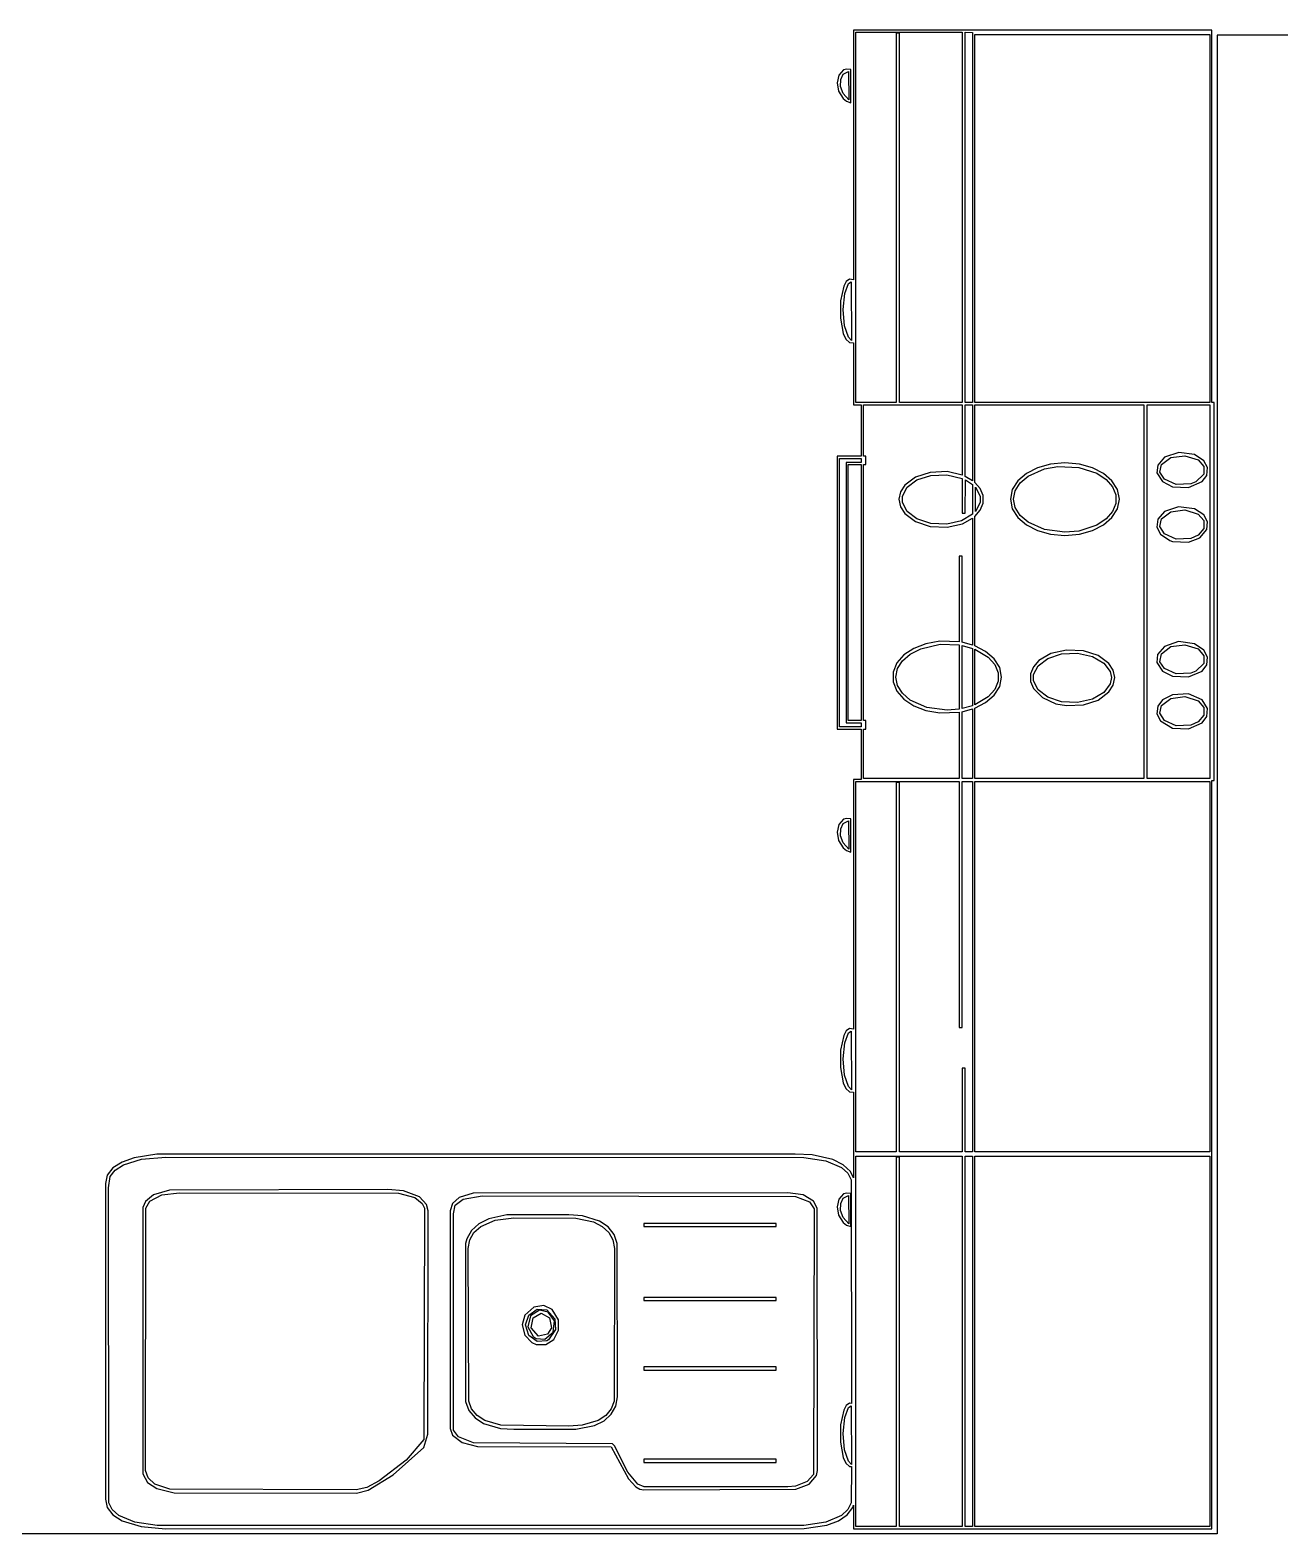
# Model space of a CAD drawing. Header units: metres. Extents: x -12.3 to 21.7, y -8.9 to 7.5.
# Drawn here: x -6.201 to -4.2, y -0.5 to 1.908 of the extents above; entities that cross this region are included whole.
import ezdxf

# ---------------------------------------------------------------- set-up
doc = ezdxf.new("R2010")
doc.units = ezdxf.units.M

msp = doc.modelspace()

# ---------------------------------------------------------------- linework, layer by layer
for p, q in [((-4.30846, 1.9079), (-4.88237, 1.9079)), ((-4.88237, 1.9079), (-4.88237, 1.508)), ((-4.87883, 1.31154), (-4.87883, 1.90436)), ((-4.87883, 1.90436), (-4.70847, 1.90436)), ((-4.80891, 1.9028), (-4.81392, 1.9028)), ((-4.81392, 1.9028), (-4.81392, 1.31154)), ((-4.80891, 1.31154), (-4.80891, 1.9028)), ((-4.70847, 1.90436), (-4.70847, 1.31154)), ((-4.70346, 1.31154), (-4.70346, 1.90436)), ((-4.70346, 1.90436), (-4.69171, 1.9041)), ((-4.69171, 1.9041), (-4.69171, 1.31154)), ((-4.30846, 1.31154), (-4.30846, 1.9079)), ((-4.68819, 1.31154), (-4.68819, 1.90056)), ((-4.68819, 1.90056), (-4.312, 1.90056)), ((-4.312, 1.90056), (-4.312, 1.31154)), ((-4.04999, 1.89999), (-4.29999, 1.89999)), ((-4.29999, 1.89999), (-4.29999, -0.5)), ((-4.90585, 1.83591), (-4.90849, 1.8235)), ((-4.89861, 1.84399), (-4.90585, 1.83591)), ((-4.90288, 1.82898), (-4.89908, 1.83733)), ((-4.89908, 1.83733), (-4.89072, 1.84135)), ((-4.89333, 1.84546), (-4.89861, 1.84399)), ((-4.88698, 1.84467), (-4.89333, 1.84546)), ((-4.89072, 1.84135), (-4.88983, 1.7961)), ((-4.88698, 1.79161), (-4.88698, 1.84467)), ((-4.90849, 1.8235), (-4.90636, 1.80991)), ((-4.90636, 1.80991), (-4.89925, 1.79823)), ((-4.90309, 1.81743), (-4.90288, 1.82898)), ((-4.89917, 1.80624), (-4.90309, 1.81743)), ((-4.88983, 1.7961), (-4.89917, 1.80624)), ((-4.89925, 1.79823), (-4.89377, 1.7941)), ((-4.89377, 1.7941), (-4.88698, 1.79161)), ((-4.89819, 1.49767), (-4.90315, 1.47433)), ((-4.89401, 1.50533), (-4.89819, 1.49767)), ((-4.89636, 1.48596), (-4.89027, 1.50201)), ((-4.88873, 1.50908), (-4.89401, 1.50533)), ((-4.89027, 1.50201), (-4.8862, 1.50478)), ((-4.88237, 1.508), (-4.88873, 1.50908)), ((-4.8862, 1.50478), (-4.8857, 1.41077)), ((-4.90315, 1.47433), (-4.90343, 1.44659)), ((-4.8989, 1.46051), (-4.89636, 1.48596)), ((-4.90343, 1.44659), (-4.89883, 1.42192)), ((-4.89684, 1.43434), (-4.8989, 1.46051)), ((-4.89883, 1.42192), (-4.89464, 1.41306)), ((-4.89058, 1.41597), (-4.89684, 1.43434)), ((-4.89464, 1.41306), (-4.88916, 1.40778)), ((-4.8857, 1.41077), (-4.89058, 1.41597)), ((-4.88916, 1.40778), (-4.88237, 1.407)), ((-4.88237, 1.407), (-4.88237, 1.30801)), ((-4.88237, 1.30801), (-4.87025, 1.30801)), ((-4.81392, 1.31154), (-4.87883, 1.31154)), ((-4.87025, 1.30801), (-4.87025, 1.22568)), ((-4.86671, 1.22568), (-4.86671, 1.30801)), ((-4.86671, 1.30801), (-4.70847, 1.30801)), ((-4.70847, 1.31154), (-4.80891, 1.31154)), ((-4.70847, 1.30801), (-4.70847, 1.19545)), ((-4.69171, 1.31154), (-4.70346, 1.31154)), ((-4.70346, 1.19328), (-4.70346, 1.30801)), ((-4.70346, 1.30801), (-4.69171, 1.30801)), ((-4.69171, 1.30801), (-4.69171, 1.18639)), ((-4.312, 1.31154), (-4.68819, 1.31154)), ((-4.68819, 1.18369), (-4.68819, 1.30801)), ((-4.68819, 1.30801), (-4.41727, 1.30801)), ((-4.41727, 1.30801), (-4.41727, 0.709808)), ((-4.41226, 0.709808), (-4.41226, 1.30801)), ((-4.41226, 1.30801), (-4.312, 1.30801)), ((-4.312, 1.30801), (-4.312, 0.709808)), ((-4.30495, 1.31154), (-4.30846, 1.31154)), ((-4.30495, 0.706268), (-4.30495, 1.31154)), ((-4.36169, 1.23128), (-4.38414, 1.22397)), ((-4.33633, 1.22809), (-4.36169, 1.23128)), ((-4.32118, 1.21841), (-4.33633, 1.22809)), ((-4.87025, 1.22568), (-4.90848, 1.22568)), ((-4.90848, 1.22568), (-4.90848, 0.788803)), ((-4.90494, 0.792343), (-4.90494, 1.22214)), ((-4.90494, 1.22214), (-4.87025, 1.22214)), ((-4.87025, 1.21576), (-4.8943, 1.21576)), ((-4.8943, 1.21576), (-4.8943, 0.798721)), ((-4.89078, 0.802261), (-4.89078, 1.21223)), ((-4.89078, 1.21223), (-4.87025, 1.21223)), ((-4.87025, 1.22214), (-4.87025, 1.21576)), ((-4.87025, 1.21223), (-4.87025, 0.802261)), ((-4.86292, 1.22568), (-4.86671, 1.22568)), ((-4.86671, 0.802261), (-4.86671, 1.21223)), ((-4.86671, 1.21223), (-4.86292, 1.21223)), ((-4.86292, 1.21223), (-4.86292, 1.22568)), ((-4.58794, 1.20683), (-4.60562, 1.19775)), ((-4.60284, 1.19359), (-4.57649, 1.20538)), ((-4.56708, 1.21268), (-4.58794, 1.20683)), ((-4.57649, 1.20538), (-4.55528, 1.20924)), ((-4.5439, 1.21477), (-4.56708, 1.21268)), ((-4.55528, 1.20924), (-4.52164, 1.20776)), ((-4.52074, 1.21268), (-4.5439, 1.21477)), ((-4.52164, 1.20776), (-4.49287, 1.19821)), ((-4.49988, 1.20683), (-4.52074, 1.21268)), ((-4.48219, 1.19775), (-4.49988, 1.20683)), ((-4.39532, 1.21132), (-4.39658, 1.19882)), ((-4.38414, 1.22397), (-4.39532, 1.21132)), ((-4.39168, 1.19987), (-4.38914, 1.21233)), ((-4.38914, 1.21233), (-4.37419, 1.22339)), ((-4.37419, 1.22339), (-4.35159, 1.2263)), ((-4.35159, 1.2263), (-4.33061, 1.21979)), ((-4.33061, 1.21979), (-4.32117, 1.20938)), ((-4.31529, 1.20728), (-4.32118, 1.21841)), ((-4.32117, 1.20938), (-4.32117, 1.19685)), ((-4.31659, 1.19487), (-4.31529, 1.20728)), ((-4.78328, 1.19197), (-4.80048, 1.17917)), ((-4.79675, 1.17584), (-4.78101, 1.18752)), ((-4.75966, 1.19971), (-4.78328, 1.19197)), ((-4.78101, 1.18752), (-4.75877, 1.19479)), ((-4.73238, 1.20091), (-4.75966, 1.19971)), ((-4.75877, 1.19479), (-4.73283, 1.19592)), ((-4.73283, 1.19592), (-4.70847, 1.19006)), ((-4.70847, 1.19545), (-4.73238, 1.20091)), ((-4.70847, 1.19006), (-4.70847, 1.13425)), ((-4.69171, 1.18639), (-4.70346, 1.19328)), ((-4.70346, 1.13425), (-4.70285, 1.18753)), ((-4.70285, 1.18753), (-4.69171, 1.18015)), ((-4.69171, 1.18015), (-4.69171, 1.13274)), ((-4.67964, 1.17403), (-4.68819, 1.18369)), ((-4.61929, 1.186), (-4.62813, 1.17216)), ((-4.6235, 1.17026), (-4.61554, 1.18271)), ((-4.60562, 1.19775), (-4.61929, 1.186)), ((-4.61554, 1.18271), (-4.60284, 1.19359)), ((-4.49287, 1.19821), (-4.47807, 1.18839)), ((-4.46852, 1.186), (-4.48219, 1.19775)), ((-4.47807, 1.18839), (-4.46767, 1.17664)), ((-4.45969, 1.17216), (-4.46852, 1.186)), ((-4.39658, 1.19882), (-4.3877, 1.18497)), ((-4.38445, 1.18877), (-4.39168, 1.19987)), ((-4.3877, 1.18497), (-4.37151, 1.17656)), ((-4.36578, 1.18031), (-4.38445, 1.18877)), ((-4.34229, 1.18135), (-4.36578, 1.18031)), ((-4.34593, 1.1754), (-4.32431, 1.18494)), ((-4.33415, 1.18448), (-4.34229, 1.18135)), ((-4.32117, 1.19685), (-4.33415, 1.18448)), ((-4.32431, 1.18494), (-4.31659, 1.19487)), ((-4.80734, 1.16855), (-4.80977, 1.15678)), ((-4.80977, 1.15678), (-4.80734, 1.14468)), ((-4.80048, 1.17917), (-4.80734, 1.16855)), ((-4.80424, 1.16177), (-4.79675, 1.17584)), ((-4.80424, 1.15158), (-4.80424, 1.16177)), ((-4.68733, 1.1371), (-4.6873, 1.17586)), ((-4.6873, 1.17586), (-4.67984, 1.16177)), ((-4.67984, 1.16177), (-4.67984, 1.15158)), ((-4.67494, 1.16278), (-4.67964, 1.17403)), ((-4.67494, 1.1506), (-4.67494, 1.16278)), ((-4.62813, 1.17216), (-4.63126, 1.15678)), ((-4.63126, 1.15678), (-4.62813, 1.14142)), ((-4.62625, 1.15678), (-4.6235, 1.17026)), ((-4.6235, 1.14333), (-4.62625, 1.15678)), ((-4.46767, 1.17664), (-4.46227, 1.16364)), ((-4.46227, 1.16364), (-4.46227, 1.14993)), ((-4.45656, 1.15678), (-4.45969, 1.17216)), ((-4.45969, 1.14142), (-4.45656, 1.15678)), ((-4.37151, 1.17656), (-4.34593, 1.1754)), ((-4.80734, 1.14468), (-4.80048, 1.13382)), ((-4.79672, 1.13712), (-4.80424, 1.15158)), ((-4.80048, 1.13382), (-4.78328, 1.12083)), ((-4.78099, 1.12527), (-4.79672, 1.13712)), ((-4.69171, 1.13274), (-4.70953, 1.12222)), ((-4.70847, 1.13425), (-4.70346, 1.13425)), ((-4.68819, 1.12921), (-4.67964, 1.13907)), ((-4.67984, 1.15158), (-4.68733, 1.1371)), ((-4.67964, 1.13907), (-4.67494, 1.1506)), ((-4.62813, 1.14142), (-4.61929, 1.12758)), ((-4.61554, 1.13087), (-4.6235, 1.14333)), ((-4.46767, 1.13695), (-4.47806, 1.1252)), ((-4.46852, 1.12758), (-4.45969, 1.14142)), ((-4.46227, 1.14993), (-4.46767, 1.13695)), ((-4.38419, 1.1371), (-4.39531, 1.12453)), ((-4.38914, 1.12544), (-4.37419, 1.13667)), ((-4.36172, 1.14473), (-4.38419, 1.1371)), ((-4.37419, 1.13667), (-4.35159, 1.13974)), ((-4.33626, 1.14134), (-4.36172, 1.14473)), ((-4.35159, 1.13974), (-4.33061, 1.13293)), ((-4.32118, 1.13152), (-4.33626, 1.14134)), ((-4.33061, 1.13293), (-4.32117, 1.12256)), ((-4.78328, 1.12083), (-4.75966, 1.11302)), ((-4.75877, 1.11795), (-4.78099, 1.12527)), ((-4.75966, 1.11302), (-4.73238, 1.11183)), ((-4.73283, 1.11681), (-4.75877, 1.11795)), ((-4.70953, 1.12222), (-4.73283, 1.11681)), ((-4.73238, 1.11183), (-4.7077, 1.11758)), ((-4.7077, 1.11758), (-4.69171, 1.12646)), ((-4.69171, 1.12646), (-4.69171, 0.923096)), ((-4.68819, 0.92189), (-4.68819, 1.12921)), ((-4.61929, 1.12758), (-4.60562, 1.11583)), ((-4.60284, 1.12), (-4.61554, 1.13087)), ((-4.60562, 1.11583), (-4.58794, 1.10675)), ((-4.57649, 1.1082), (-4.60284, 1.12)), ((-4.5439, 1.10382), (-4.57649, 1.1082)), ((-4.49287, 1.11537), (-4.52164, 1.10582)), ((-4.49988, 1.10675), (-4.48219, 1.11583)), ((-4.47806, 1.1252), (-4.49287, 1.11537)), ((-4.48219, 1.11583), (-4.46852, 1.12758)), ((-4.39531, 1.12453), (-4.39658, 1.11215)), ((-4.39658, 1.11215), (-4.39082, 1.10088)), ((-4.39168, 1.11314), (-4.38914, 1.12544)), ((-4.38445, 1.10156), (-4.39168, 1.11314)), ((-4.32117, 1.10997), (-4.33061, 1.09923)), ((-4.32785, 1.09506), (-4.31654, 1.10806)), ((-4.31531, 1.12061), (-4.32118, 1.13152)), ((-4.32117, 1.12256), (-4.32117, 1.10997)), ((-4.31654, 1.10806), (-4.31531, 1.12061)), ((-4.58794, 1.10675), (-4.56708, 1.10089)), ((-4.56708, 1.10089), (-4.5439, 1.09882)), ((-4.52164, 1.10582), (-4.5439, 1.10382)), ((-4.5439, 1.09882), (-4.52074, 1.10089)), ((-4.52074, 1.10089), (-4.49988, 1.10675)), ((-4.39082, 1.10088), (-4.37607, 1.09077)), ((-4.36578, 1.09296), (-4.38445, 1.10156)), ((-4.37607, 1.09077), (-4.37152, 1.0892)), ((-4.37152, 1.0892), (-4.34592, 1.08804)), ((-4.34229, 1.09399), (-4.36578, 1.09296)), ((-4.34592, 1.08804), (-4.32785, 1.09506)), ((-4.33061, 1.09923), (-4.34229, 1.09399)), ((-4.70847, 1.06531), (-4.71347, 1.06531)), ((-4.71347, 1.06531), (-4.71347, 0.928452)), ((-4.70847, 0.927673), (-4.70847, 1.06531)), ((-4.78584, 0.917847), (-4.80164, 0.907379)), ((-4.79147, 0.908783), (-4.77473, 0.917374)), ((-4.76646, 0.925385), (-4.78584, 0.917847)), ((-4.77473, 0.917374), (-4.7439, 0.924454)), ((-4.74435, 0.929428), (-4.76646, 0.925385)), ((-4.71347, 0.928452), (-4.74435, 0.929428)), ((-4.7439, 0.924454), (-4.71347, 0.923401)), ((-4.71347, 0.923401), (-4.71347, 0.820572)), ((-4.69171, 0.923096), (-4.70847, 0.927673)), ((-4.70847, 0.922546), (-4.69171, 0.917831)), ((-4.70847, 0.821426), (-4.70847, 0.922546)), ((-4.69171, 0.917831), (-4.69171, 0.826157)), ((-4.67082, 0.912949), (-4.68819, 0.92189)), ((-4.68819, 0.916412), (-4.66669, 0.903595)), ((-4.68819, 0.827576), (-4.68819, 0.916412)), ((-4.54155, 0.915253), (-4.56624, 0.909531)), ((-4.51427, 0.914062), (-4.54155, 0.915253)), ((-4.38423, 0.921036), (-4.39534, 0.908051)), ((-4.38914, 0.909164), (-4.37419, 0.920731)), ((-4.36172, 0.928802), (-4.38423, 0.921036)), ((-4.37419, 0.920731), (-4.35159, 0.923828)), ((-4.33624, 0.925385), (-4.36172, 0.928802)), ((-4.35159, 0.923828), (-4.33061, 0.916916)), ((-4.32112, 0.915283), (-4.33624, 0.925385)), ((-4.33061, 0.916916), (-4.32117, 0.906158)), ((-4.31529, 0.903976), (-4.32112, 0.915283)), ((-4.81299, 0.894516), (-4.81908, 0.879837)), ((-4.80164, 0.907379), (-4.81299, 0.894516)), ((-4.81212, 0.885468), (-4.80417, 0.897903)), ((-4.80417, 0.897903), (-4.79147, 0.908783)), ((-4.65714, 0.901215), (-4.67082, 0.912949)), ((-4.66669, 0.903595), (-4.6563, 0.89183)), ((-4.64832, 0.887375), (-4.65714, 0.901215)), ((-4.6563, 0.89183), (-4.65089, 0.878845)), ((-4.58553, 0.898254), (-4.5943, 0.888382)), ((-4.58664, 0.890198), (-4.57109, 0.901871)), ((-4.56624, 0.909531), (-4.58553, 0.898254)), ((-4.57109, 0.901871), (-4.54933, 0.909149)), ((-4.54933, 0.909149), (-4.52364, 0.910278)), ((-4.52364, 0.910278), (-4.49973, 0.904877)), ((-4.49066, 0.906326), (-4.51427, 0.914062)), ((-4.49973, 0.904877), (-4.48158, 0.89444)), ((-4.47345, 0.893509), (-4.49066, 0.906326)), ((-4.48158, 0.89444), (-4.47121, 0.880966)), ((-4.4666, 0.882904), (-4.47345, 0.893509)), ((-4.39534, 0.908051), (-4.39658, 0.895538)), ((-4.39658, 0.895538), (-4.3877, 0.881668)), ((-4.39168, 0.896576), (-4.38914, 0.909164)), ((-4.38445, 0.885483), (-4.39168, 0.896576)), ((-4.32117, 0.89357), (-4.33415, 0.88118)), ((-4.32431, 0.881638), (-4.31659, 0.891586)), ((-4.32117, 0.906158), (-4.32117, 0.89357)), ((-4.31659, 0.891586), (-4.31529, 0.903976)), ((-4.81908, 0.879837), (-4.81908, 0.864151)), ((-4.81487, 0.871994), (-4.81212, 0.885468)), ((-4.81212, 0.858521), (-4.81487, 0.871994)), ((-4.65089, 0.878845), (-4.65089, 0.865143)), ((-4.64519, 0.871994), (-4.64832, 0.887375)), ((-4.64832, 0.856613), (-4.64519, 0.871994)), ((-4.5943, 0.888382), (-4.599, 0.877136)), ((-4.599, 0.877136), (-4.599, 0.86496)), ((-4.5941, 0.876129), (-4.58664, 0.890198)), ((-4.5941, 0.865936), (-4.5941, 0.876129)), ((-4.46916, 0.87114), (-4.47122, 0.860916)), ((-4.47121, 0.880966), (-4.46916, 0.87114)), ((-4.46417, 0.87114), (-4.4666, 0.882904)), ((-4.4666, 0.859024), (-4.46417, 0.87114)), ((-4.3877, 0.881668), (-4.37151, 0.87326)), ((-4.36578, 0.877029), (-4.38445, 0.885483)), ((-4.37151, 0.87326), (-4.34593, 0.872101)), ((-4.34229, 0.878067), (-4.36578, 0.877029)), ((-4.34593, 0.872101), (-4.32431, 0.881638)), ((-4.33415, 0.88118), (-4.34229, 0.878067)), ((-4.81908, 0.864151), (-4.81299, 0.849457)), ((-4.81299, 0.849457), (-4.80164, 0.836609)), ((-4.80417, 0.846069), (-4.81212, 0.858521)), ((-4.79147, 0.83519), (-4.80417, 0.846069)), ((-4.67082, 0.831024), (-4.65714, 0.842773)), ((-4.6563, 0.852142), (-4.66669, 0.840393)), ((-4.65714, 0.842773), (-4.64832, 0.856613)), ((-4.65089, 0.865143), (-4.6563, 0.852142)), ((-4.599, 0.86496), (-4.5943, 0.853424)), ((-4.5943, 0.853424), (-4.57983, 0.839005)), ((-4.58661, 0.851456), (-4.5941, 0.865936)), ((-4.57106, 0.839615), (-4.58661, 0.851456)), ((-4.48161, 0.847137), (-4.49974, 0.836594)), ((-4.49066, 0.835175), (-4.47345, 0.848175)), ((-4.47122, 0.860916), (-4.48161, 0.847137)), ((-4.47345, 0.848175), (-4.4666, 0.859024)), ((-4.37151, 0.843781), (-4.3877, 0.835373)), ((-4.34592, 0.844925), (-4.37151, 0.843781)), ((-4.32431, 0.835403), (-4.34592, 0.844925)), ((-4.80164, 0.836609), (-4.78584, 0.826126)), ((-4.76511, 0.823395), (-4.79147, 0.83519)), ((-4.78584, 0.826126), (-4.76646, 0.818588)), ((-4.73253, 0.819016), (-4.76511, 0.823395)), ((-4.71347, 0.820572), (-4.73253, 0.819016)), ((-4.69171, 0.826157), (-4.70847, 0.821426)), ((-4.70847, 0.816299), (-4.69171, 0.820877)), ((-4.69171, 0.820877), (-4.69171, 0.709808)), ((-4.66669, 0.840393), (-4.68819, 0.827576)), ((-4.68819, 0.822083), (-4.67082, 0.831024)), ((-4.68819, 0.709808), (-4.68819, 0.822083)), ((-4.57983, 0.839005), (-4.55849, 0.829315)), ((-4.54933, 0.832291), (-4.57106, 0.839615)), ((-4.55849, 0.829315), (-4.54155, 0.826187)), ((-4.52365, 0.831161), (-4.54933, 0.832291)), ((-4.54155, 0.826187), (-4.51427, 0.827377)), ((-4.49974, 0.836594), (-4.52365, 0.831161)), ((-4.51427, 0.827377), (-4.49066, 0.835175)), ((-4.39531, 0.825439), (-4.39658, 0.813065)), ((-4.3877, 0.835373), (-4.39531, 0.825439)), ((-4.39168, 0.814056), (-4.38914, 0.82634)), ((-4.38914, 0.82634), (-4.37419, 0.837585)), ((-4.37419, 0.837585), (-4.35159, 0.840652)), ((-4.35159, 0.840652), (-4.33061, 0.833847)), ((-4.33061, 0.833847), (-4.32117, 0.823471)), ((-4.31531, 0.821503), (-4.32431, 0.835403)), ((-4.32117, 0.823471), (-4.32117, 0.810883)), ((-4.31654, 0.808975), (-4.31531, 0.821503)), ((-4.8943, 0.798721), (-4.87025, 0.798721)), ((-4.87025, 0.802261), (-4.89078, 0.802261)), ((-4.87025, 0.798721), (-4.87025, 0.792343)), ((-4.86292, 0.802261), (-4.86671, 0.802261)), ((-4.86292, 0.788803), (-4.86292, 0.802261)), ((-4.76646, 0.818588), (-4.74435, 0.814545)), ((-4.74435, 0.814545), (-4.71347, 0.815521)), ((-4.71347, 0.815521), (-4.71347, 0.709808)), ((-4.70847, 0.709808), (-4.70847, 0.816299)), ((-4.39658, 0.813065), (-4.39082, 0.801788)), ((-4.38445, 0.802475), (-4.39168, 0.814056)), ((-4.39082, 0.801788), (-4.37152, 0.7901)), ((-4.36578, 0.793854), (-4.38445, 0.802475)), ((-4.34229, 0.794907), (-4.36578, 0.793854)), ((-4.34592, 0.78894), (-4.32425, 0.798691)), ((-4.33061, 0.800125), (-4.34229, 0.794907)), ((-4.32117, 0.810883), (-4.33061, 0.800125)), ((-4.32425, 0.798691), (-4.31654, 0.808975)), ((-4.90848, 0.788803), (-4.87025, 0.788803)), ((-4.87025, 0.792343), (-4.90494, 0.792343)), ((-4.87025, 0.788803), (-4.87025, 0.70813)), ((-4.86671, 0.709808), (-4.86671, 0.788803)), ((-4.86671, 0.788803), (-4.86292, 0.788803)), ((-4.37152, 0.7901), (-4.34592, 0.78894)), ((-4.87025, 0.70813), (-4.88237, 0.70813)), ((-4.88237, 0.70813), (-4.88237, 0.308228)), ((-4.87883, 0.111771), (-4.87883, 0.70459)), ((-4.87883, 0.70459), (-4.71347, 0.70459)), ((-4.71347, 0.709808), (-4.86671, 0.709808)), ((-4.80891, 0.703033), (-4.81392, 0.703033)), ((-4.81392, 0.703033), (-4.81392, 0.111771)), ((-4.80891, 0.111771), (-4.80891, 0.703033)), ((-4.71347, 0.70459), (-4.71347, 0.310745)), ((-4.69171, 0.709808), (-4.70847, 0.709808)), ((-4.70847, 0.310745), (-4.70847, 0.70459)), ((-4.70847, 0.70459), (-4.69171, 0.70459)), ((-4.69171, 0.70459), (-4.69171, 0.111771)), ((-4.41727, 0.709808), (-4.68819, 0.709808)), ((-4.68819, 0.111771), (-4.68819, 0.70459)), ((-4.68819, 0.70459), (-4.312, 0.70459)), ((-4.312, 0.709808), (-4.41226, 0.709808)), ((-4.312, 0.70459), (-4.312, 0.111771)), ((-4.30846, -0.491638), (-4.30846, 0.706268)), ((-4.30846, 0.706268), (-4.30495, 0.706268)), ((-4.90585, 0.636124), (-4.90849, 0.623734)), ((-4.89861, 0.644226), (-4.90585, 0.636124)), ((-4.90309, 0.617661), (-4.90288, 0.629211)), ((-4.90288, 0.629211), (-4.89908, 0.637558)), ((-4.89908, 0.637558), (-4.89072, 0.641586)), ((-4.89333, 0.645676), (-4.89861, 0.644226)), ((-4.88698, 0.644897), (-4.89333, 0.645676)), ((-4.89072, 0.641586), (-4.88983, 0.596329)), ((-4.88698, 0.591843), (-4.88698, 0.644897)), ((-4.90849, 0.623734), (-4.90636, 0.610138)), ((-4.90636, 0.610138), (-4.89925, 0.598465)), ((-4.89917, 0.606476), (-4.90309, 0.617661)), ((-4.88983, 0.596329), (-4.89917, 0.606476)), ((-4.89925, 0.598465), (-4.89377, 0.59433)), ((-4.89377, 0.59433), (-4.88698, 0.591843)), ((-4.89819, 0.297897), (-4.90315, 0.274567)), ((-4.89401, 0.305557), (-4.89819, 0.297897)), ((-4.89636, 0.286194), (-4.89027, 0.302246)), ((-4.88873, 0.309311), (-4.89401, 0.305557)), ((-4.89027, 0.302246), (-4.8862, 0.305008)), ((-4.88237, 0.308228), (-4.88873, 0.309311)), ((-4.8862, 0.305008), (-4.8857, 0.210999)), ((-4.71347, 0.310745), (-4.70847, 0.310745)), ((-4.90315, 0.274567), (-4.90343, 0.246826)), ((-4.8989, 0.260727), (-4.89636, 0.286194)), ((-4.90343, 0.246826), (-4.89883, 0.222137)), ((-4.89684, 0.234558), (-4.8989, 0.260727)), ((-4.70346, 0.245667), (-4.70847, 0.245667)), ((-4.70847, 0.245667), (-4.70847, 0.111771)), ((-4.70346, 0.111771), (-4.70346, 0.245667)), ((-4.89883, 0.222137), (-4.89464, 0.213287)), ((-4.89058, 0.216202), (-4.89684, 0.234558)), ((-4.89464, 0.213287), (-4.88916, 0.207993)), ((-4.8857, 0.210999), (-4.89058, 0.216202)), ((-4.88916, 0.207993), (-4.88237, 0.207214)), ((-4.88237, 0.207214), (-4.88237, 0.070328)), ((-6.03484, 0.102432), (-6.05408, 0.095474)), ((-6.0519, 0.090973), (-6.02266, 0.100021)), ((-5.99817, 0.107864), (-6.03484, 0.102432)), ((-6.02266, 0.100021), (-5.9841, 0.103241)), ((-4.97568, 0.108231), (-5.99817, 0.107864)), ((-5.9841, 0.103241), (-4.96198, 0.102875)), ((-4.94862, 0.10675), (-4.97568, 0.108231)), ((-4.96198, 0.102875), (-4.92676, 0.097595)), ((-4.91545, 0.099274), (-4.94862, 0.10675)), ((-4.92676, 0.097595), (-4.90175, 0.086914)), ((-4.89896, 0.091065), (-4.91545, 0.099274)), ((-4.81392, 0.111771), (-4.87883, 0.111771)), ((-4.87883, -0.488098), (-4.87883, 0.104706)), ((-4.87883, 0.104706), (-4.70847, 0.104706)), ((-4.80891, 0.103134), (-4.81392, 0.103134)), ((-4.81392, 0.103134), (-4.81392, -0.488098)), ((-4.70847, 0.111771), (-4.80891, 0.111771)), ((-4.80891, -0.488098), (-4.80891, 0.103134)), ((-4.70847, 0.104706), (-4.70847, -0.488098)), ((-4.69171, 0.111771), (-4.70346, 0.111771)), ((-4.70346, -0.488098), (-4.70346, 0.104706)), ((-4.70346, 0.104706), (-4.69171, 0.104706)), ((-4.69171, 0.104706), (-4.69171, -0.488098)), ((-4.312, 0.111771), (-4.68819, 0.111771)), ((-4.68819, -0.488068), (-4.68819, 0.104706)), ((-4.68819, 0.104706), (-4.312, 0.104706)), ((-4.312, 0.104706), (-4.312, -0.488068)), ((-6.07762, 0.074463), (-6.08078, 0.060822)), ((-6.06854, 0.08609), (-6.07762, 0.074463)), ((-6.07578, 0.054108), (-6.07314, 0.072281)), ((-6.07314, 0.072281), (-6.0652, 0.082352)), ((-6.05408, 0.095474), (-6.06854, 0.08609)), ((-6.0652, 0.082352), (-6.0519, 0.090973)), ((-4.90175, 0.086914), (-4.89148, 0.077545)), ((-4.88748, 0.080536), (-4.89896, 0.091065)), ((-4.89148, 0.077545), (-4.8864, 0.066803)), ((-4.88237, 0.070328), (-4.88748, 0.080536)), ((-6.08078, 0.060822), (-6.08078, -0.444229)), ((-6.0751, -0.45015), (-6.07578, 0.054108)), ((-5.97797, 0.050308), (-6.00368, 0.042923)), ((-5.62817, 0.051254), (-5.97797, 0.050308)), ((-5.60306, 0.049179), (-5.62817, 0.051254)), ((-5.57767, 0.039993), (-5.60306, 0.049179)), ((-4.8864, 0.066803), (-4.88576, -0.291061)), ((-6.01651, 0.032227), (-6.02083, 0.022522)), ((-6.00368, 0.042923), (-6.01651, 0.032227)), ((-6.01593, 0.021484), (-6.00948, 0.032745)), ((-6.00948, 0.032745), (-5.99052, 0.04274)), ((-5.99052, 0.04274), (-5.96214, 0.046249)), ((-5.96214, 0.046249), (-5.61148, 0.045349)), ((-5.61148, 0.045349), (-5.58524, 0.038498)), ((-5.58524, 0.038498), (-5.57318, 0.029327)), ((-5.56633, 0.027725), (-5.57767, 0.039993)), ((-5.57318, 0.029327), (-5.5694, 0.021484)), ((-5.56392, 0.017349), (-5.56633, 0.027725)), ((-5.52461, 0.029327), (-5.52826, 0.017075)), ((-5.51428, 0.038498), (-5.52461, 0.029327)), ((-5.52325, 0.012436), (-5.52043, 0.026566)), ((-5.52043, 0.026566), (-5.50758, 0.036209)), ((-5.49178, 0.045349), (-5.51428, 0.038498)), ((-5.50758, 0.036209), (-5.47734, 0.041245)), ((-4.98758, 0.046249), (-5.49178, 0.045349)), ((-5.47734, 0.041245), (-4.97536, 0.040405)), ((-4.96321, 0.04274), (-4.98758, 0.046249)), ((-4.97536, 0.040405), (-4.95284, 0.031891)), ((-4.9464, 0.032745), (-4.96321, 0.04274)), ((-4.95284, 0.031891), (-4.94543, 0.020523)), ((-4.94054, 0.021484), (-4.9464, 0.032745)), ((-4.90585, 0.036255), (-4.90849, 0.023849)), ((-4.89861, 0.044342), (-4.90585, 0.036255)), ((-4.90309, 0.017777), (-4.90288, 0.029327)), ((-4.90288, 0.029327), (-4.89908, 0.037674)), ((-4.89908, 0.037674), (-4.89072, 0.041702)), ((-4.89333, 0.045807), (-4.89861, 0.044342)), ((-4.88698, 0.045013), (-4.89333, 0.045807)), ((-4.89072, 0.041702), (-4.88983, -0.00354)), ((-4.88698, -0.008026), (-4.88698, 0.045013)), ((-6.02083, 0.022522), (-6.02081, -0.403778)), ((-6.01639, -0.398636), (-6.01593, 0.021484)), ((-5.5694, 0.021484), (-5.57042, -0.34874)), ((-5.5641, -0.340347), (-5.56392, 0.017349)), ((-5.52826, 0.017075), (-5.52826, -0.331161)), ((-5.52296, -0.33371), (-5.52325, 0.012436)), ((-5.4668, 0.004547), (-5.48235, -0.003387)), ((-5.47952, -0.007507), (-5.45653, 0.002563)), ((-5.43764, 0.010727), (-5.4668, 0.004547)), ((-5.45653, 0.002563), (-5.42654, 0.006149)), ((-5.33832, 0.011139), (-5.43764, 0.010727)), ((-5.42654, 0.006149), (-5.32736, 0.005737)), ((-5.31631, 0.00946), (-5.33832, 0.011139)), ((-5.32736, 0.005737), (-5.29918, -0.000122)), ((-5.28923, 0.000931), (-5.31631, 0.00946)), ((-5.27563, -0.008484), (-5.28923, 0.000931)), ((-4.94543, 0.020523), (-4.94637, -0.404724)), ((-4.94011, -0.398636), (-4.94054, 0.021484)), ((-4.90849, 0.023849), (-4.90636, 0.010254)), ((-4.90636, 0.010254), (-4.89925, -0.001404)), ((-4.89917, 0.006592), (-4.90309, 0.017777)), ((-4.88983, -0.00354), (-4.89917, 0.006592)), ((-5.49422, -0.014206), (-5.5018, -0.027618)), ((-5.4971, -0.029297), (-5.49033, -0.017334)), ((-5.48235, -0.003387), (-5.49422, -0.014206)), ((-5.49033, -0.017334), (-5.47952, -0.007507)), ((-5.29918, -0.000122), (-5.28481, -0.007507)), ((-5.28481, -0.007507), (-5.27426, -0.017334)), ((-5.26608, -0.020676), (-5.27563, -0.008484)), ((-5.27426, -0.017334), (-5.26775, -0.029297)), ((-5.26115, -0.035172), (-5.26608, -0.020676)), ((-5.00623, -0.002975), (-5.21808, -0.002975)), ((-5.21808, -0.002975), (-5.21808, -0.00798)), ((-5.21808, -0.00798), (-5.00623, -0.00798)), ((-5.00623, -0.00798), (-5.00623, -0.002975)), ((-4.89925, -0.001404), (-4.89377, -0.005539)), ((-4.89377, -0.005539), (-4.88698, -0.008026)), ((-5.5018, -0.027618), (-5.50377, -0.035126)), ((-5.50377, -0.035126), (-5.50377, -0.288025)), ((-5.49944, -0.043076), (-5.4971, -0.029297)), ((-5.49884, -0.28717), (-5.49944, -0.043076)), ((-5.26775, -0.029297), (-5.26553, -0.043076)), ((-5.26553, -0.043076), (-5.26608, -0.28717)), ((-5.26053, -0.280304), (-5.26115, -0.035172)), ((-5.39439, -0.136749), (-5.40884, -0.149887)), ((-5.40266, -0.149582), (-5.38924, -0.140182)), ((-5.38541, -0.141754), (-5.39983, -0.150894)), ((-5.37871, -0.134521), (-5.39439, -0.136749)), ((-5.38924, -0.140182), (-5.37369, -0.141266)), ((-5.37149, -0.144836), (-5.38541, -0.141754)), ((-5.36516, -0.1409), (-5.37871, -0.134521)), ((-5.37369, -0.141266), (-5.36066, -0.15535)), ((-5.35474, -0.157227), (-5.36516, -0.1409)), ((-5.00623, -0.121506), (-5.21808, -0.121506)), ((-5.21808, -0.121506), (-5.21808, -0.126495)), ((-5.21808, -0.126495), (-5.00623, -0.126495)), ((-5.00623, -0.126495), (-5.00623, -0.121506)), ((-5.40884, -0.149887), (-5.41299, -0.165222)), ((-5.41299, -0.165222), (-5.40884, -0.181839)), ((-5.40799, -0.165237), (-5.40266, -0.149582)), ((-5.4026, -0.182404), (-5.40799, -0.165237)), ((-5.39983, -0.150894), (-5.40431, -0.168381)), ((-5.40431, -0.168381), (-5.39581, -0.183899)), ((-5.39888, -0.170151), (-5.39578, -0.153824)), ((-5.39578, -0.153824), (-5.38248, -0.14653)), ((-5.38248, -0.14653), (-5.36917, -0.153824)), ((-5.36125, -0.159042), (-5.37149, -0.144836)), ((-5.36917, -0.153824), (-5.36609, -0.170151)), ((-5.36353, -0.177063), (-5.36125, -0.159042)), ((-5.36066, -0.15535), (-5.35959, -0.172775)), ((-5.35474, -0.173981), (-5.35474, -0.157227)), ((-5.40884, -0.181839), (-5.39792, -0.193588)), ((-5.38922, -0.192078), (-5.4026, -0.182404)), ((-5.38678, -0.183289), (-5.39888, -0.170151)), ((-5.39581, -0.183899), (-5.39093, -0.187027)), ((-5.39093, -0.187027), (-5.37672, -0.18808)), ((-5.37372, -0.190964), (-5.38922, -0.192078)), ((-5.37236, -0.180069), (-5.38678, -0.183289)), ((-5.37672, -0.18808), (-5.36353, -0.177063)), ((-5.37505, -0.196869), (-5.36235, -0.188461)), ((-5.37099, -0.189407), (-5.37372, -0.190964)), ((-5.36609, -0.170151), (-5.37236, -0.180069)), ((-5.35959, -0.172775), (-5.37099, -0.189407)), ((-5.36235, -0.188461), (-5.35474, -0.173981)), ((-5.39792, -0.193588), (-5.39062, -0.196869)), ((-5.39062, -0.196869), (-5.37505, -0.196869)), ((-5.00623, -0.232681), (-5.21808, -0.232681)), ((-5.21808, -0.232681), (-5.21808, -0.237686)), ((-5.21808, -0.237686), (-5.00623, -0.237686)), ((-5.00623, -0.237686), (-5.00623, -0.232681)), ((-5.50377, -0.288025), (-5.49857, -0.302338)), ((-5.49425, -0.29982), (-5.49884, -0.28717)), ((-5.26608, -0.28717), (-5.27048, -0.29982)), ((-5.26303, -0.295395), (-5.26053, -0.280304)), ((-5.49857, -0.302338), (-5.48869, -0.314117)), ((-5.48541, -0.310349), (-5.49425, -0.29982)), ((-5.47272, -0.318542), (-5.48541, -0.310349)), ((-5.27904, -0.310349), (-5.29153, -0.318542)), ((-5.28206, -0.318924), (-5.27037, -0.308502)), ((-5.27048, -0.29982), (-5.27904, -0.310349)), ((-5.27037, -0.308502), (-5.26303, -0.295395)), ((-4.89819, -0.301971), (-4.90315, -0.325302)), ((-4.89401, -0.294312), (-4.89819, -0.301971)), ((-4.89636, -0.31369), (-4.89027, -0.297638)), ((-4.88873, -0.290558), (-4.89401, -0.294312)), ((-4.89027, -0.297638), (-4.8862, -0.294876)), ((-4.88576, -0.291061), (-4.88873, -0.290558)), ((-4.8862, -0.294876), (-4.88576, -0.388809)), ((-5.52826, -0.331161), (-5.52461, -0.341873)), ((-5.51529, -0.344437), (-5.52296, -0.33371)), ((-5.48869, -0.314117), (-5.47488, -0.323044)), ((-5.47488, -0.323044), (-5.44801, -0.330963)), ((-5.44725, -0.326019), (-5.47272, -0.318542)), ((-5.44801, -0.330963), (-5.42664, -0.332504)), ((-5.33841, -0.327515), (-5.44725, -0.326019)), ((-5.42664, -0.332504), (-5.32701, -0.332123)), ((-5.31712, -0.326019), (-5.33841, -0.327515)), ((-5.32701, -0.332123), (-5.29752, -0.326416)), ((-5.29153, -0.318542), (-5.31712, -0.326019)), ((-5.29752, -0.326416), (-5.28206, -0.318924)), ((-4.90315, -0.325302), (-4.90343, -0.353043)), ((-4.8989, -0.339142), (-4.89636, -0.31369)), ((-5.57042, -0.34874), (-5.599, -0.381943)), ((-5.5704, -0.361404), (-5.5641, -0.340347)), ((-5.52461, -0.341873), (-5.50952, -0.353806)), ((-5.49095, -0.354263), (-5.51529, -0.344437)), ((-5.50952, -0.353806), (-5.48482, -0.360046)), ((-5.2686, -0.355774), (-5.49095, -0.354263)), ((-5.48482, -0.360046), (-5.27063, -0.360336)), ((-5.27063, -0.360336), (-5.24301, -0.411667)), ((-5.26529, -0.358856), (-5.2686, -0.355774)), ((-5.24409, -0.400955), (-5.26529, -0.358856)), ((-4.90343, -0.353043), (-4.89883, -0.377731)), ((-4.89684, -0.365311), (-4.8989, -0.339142)), ((-5.599, -0.381943), (-5.64224, -0.414978)), ((-5.61972, -0.40535), (-5.5704, -0.361404)), ((-5.00623, -0.380402), (-5.21808, -0.380402)), ((-5.21808, -0.380402), (-5.21808, -0.385406)), ((-5.00623, -0.385406), (-5.00623, -0.380402)), ((-4.89883, -0.377731), (-4.89464, -0.386581)), ((-4.89058, -0.383667), (-4.89684, -0.365311)), ((-4.88576, -0.388809), (-4.89058, -0.383667)), ((-6.02081, -0.403778), (-6.01308, -0.417435)), ((-6.01244, -0.4104), (-6.01639, -0.398636)), ((-5.65994, -0.430069), (-5.61972, -0.40535)), ((-5.22816, -0.420486), (-5.24409, -0.400955)), ((-5.21808, -0.385406), (-5.00623, -0.385406)), ((-4.94637, -0.404724), (-4.95647, -0.416138)), ((-4.95367, -0.420288), (-4.94174, -0.406631)), ((-4.94174, -0.406631), (-4.94011, -0.398636)), ((-4.89464, -0.386581), (-4.88916, -0.391876)), ((-4.88916, -0.391876), (-4.88576, -0.392273)), ((-4.88576, -0.392273), (-4.8864, -0.450195)), ((-6.01308, -0.417435), (-5.99834, -0.427505)), ((-6.00134, -0.420288), (-6.01244, -0.4104)), ((-5.97734, -0.428482), (-6.00134, -0.420288)), ((-5.99834, -0.427505), (-5.97037, -0.434326)), ((-5.67909, -0.429626), (-5.97734, -0.428482)), ((-5.66183, -0.425446), (-5.67909, -0.429626)), ((-5.67876, -0.434616), (-5.65994, -0.430069)), ((-5.64224, -0.414978), (-5.66183, -0.425446)), ((-5.24301, -0.411667), (-5.23116, -0.4245)), ((-5.23116, -0.4245), (-5.22475, -0.428268)), ((-5.21758, -0.424652), (-5.22816, -0.420486)), ((-5.22475, -0.428268), (-5.21808, -0.429626)), ((-5.21808, -0.429626), (-4.97464, -0.428482)), ((-4.98769, -0.424637), (-5.21758, -0.424652)), ((-4.97556, -0.423553), (-4.98769, -0.424637)), ((-4.95647, -0.416138), (-4.97556, -0.423553)), ((-4.97464, -0.428482), (-4.95367, -0.420288)), ((-6.08078, -0.444229), (-6.07762, -0.45787)), ((-6.06984, -0.460876), (-6.0751, -0.45015)), ((-5.97037, -0.434326), (-5.67876, -0.434616)), ((-4.8864, -0.450195), (-4.89148, -0.460938)), ((-4.88379, -0.45787), (-4.88237, -0.453735)), ((-4.88237, -0.453735), (-4.88237, -0.491638)), ((-6.07762, -0.45787), (-6.06854, -0.469482)), ((-6.0592, -0.470276), (-6.06984, -0.460876)), ((-6.06854, -0.469482), (-6.05408, -0.478867)), ((-6.03354, -0.480988), (-6.0592, -0.470276)), ((-6.05408, -0.478867), (-6.02357, -0.488327)), ((-5.99789, -0.486267), (-6.03354, -0.480988)), ((-4.92676, -0.481003), (-4.96198, -0.486267)), ((-4.90175, -0.470322), (-4.92676, -0.481003)), ((-4.92545, -0.485825), (-4.9066, -0.478867)), ((-4.9066, -0.478867), (-4.89256, -0.469482)), ((-4.89148, -0.460938), (-4.90175, -0.470322)), ((-4.89256, -0.469482), (-4.88379, -0.45787)), ((-4.29999, -0.5), (-8.95, -0.5)), ((-6.02357, -0.488327), (-5.98416, -0.491638)), ((-4.96198, -0.486267), (-5.99789, -0.486267)), ((-5.98416, -0.491638), (-4.9617, -0.491257)), ((-4.9617, -0.491257), (-4.92545, -0.485825)), ((-4.88237, -0.491638), (-4.30846, -0.491638)), ((-4.81392, -0.488098), (-4.87883, -0.488098)), ((-4.70847, -0.488098), (-4.80891, -0.488098)), ((-4.69171, -0.488098), (-4.70346, -0.488098)), ((-4.312, -0.488068), (-4.68819, -0.488068))]:
    msp.add_line(p, q)

doc.saveas('drawing.dxf')
